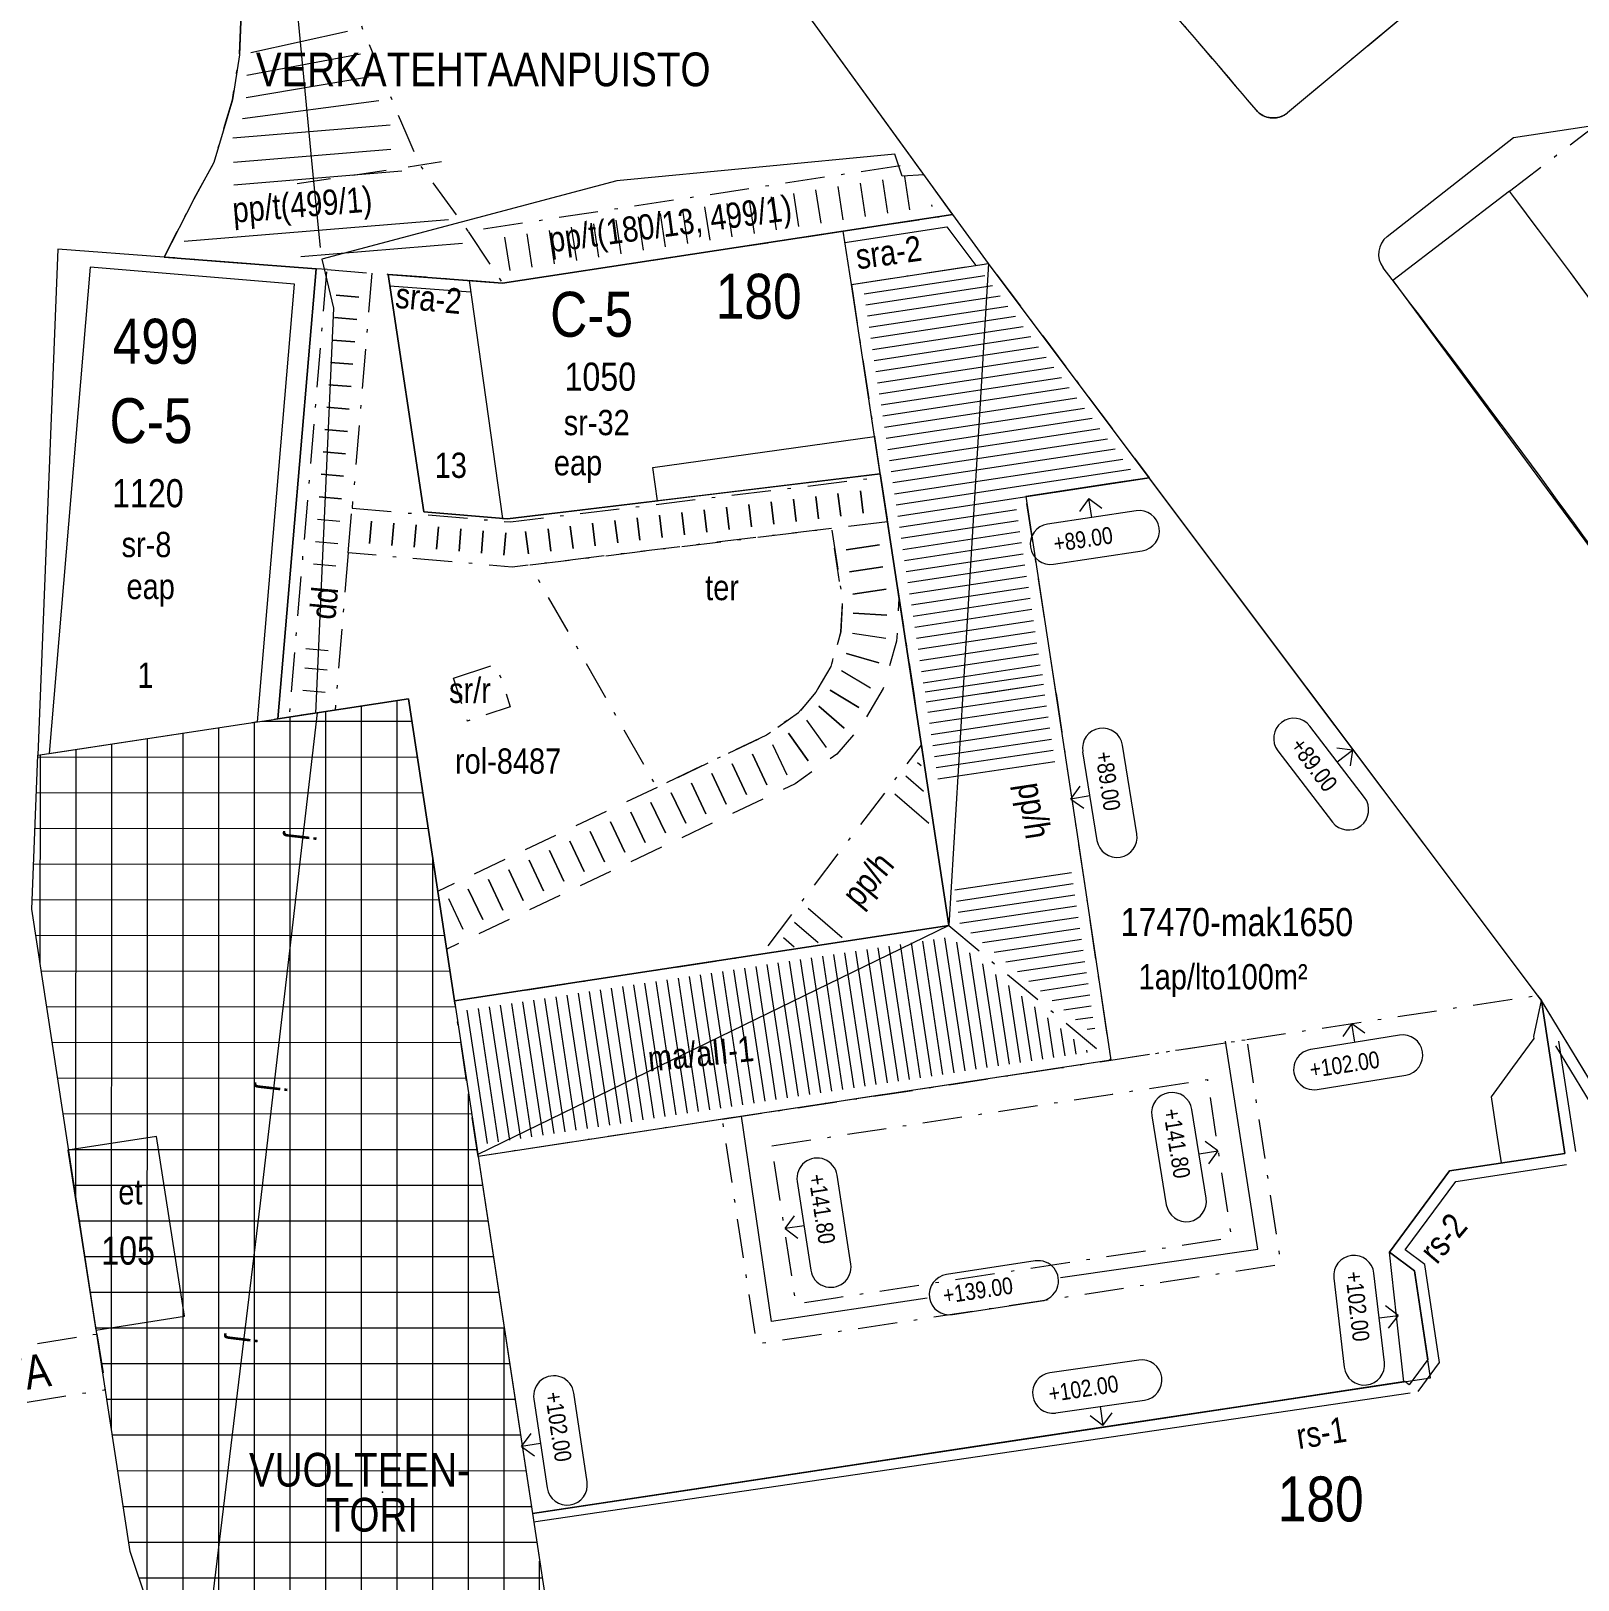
# Model space of a CAD drawing. Header units: metres. Extents: x 24485995 to 24488038, y 6819999 to 6822001.
# Drawn here: x 24487478.8 to 24487616.5, y 6820779.3 to 6820917.1 of the extents above; entities that cross this region are included whole.
import ezdxf

# ---------------------------------------------------------------- set-up
doc = ezdxf.new("R2010")
doc.units = ezdxf.units.M
for name, pattern in [('Aukot_rajalla', [0]), ('k10040', [10.3, 3.5, -1.5, 0.3, -1.5, 3.5]), ('k10050', [8, 3, -2, 3]), ('K10271', [0]), ('k10400', [0]), ('k10630.1', [0]), ('k10vi1', [0]), ('Osoitus_AK', [0])]:
    doc.linetypes.add(name, pattern=pattern)
for name, color, linetype, lineweight in [('AK_AsemakaavaTeksti_Kadun_puistonnimi', 7, 'Continuous', 0), ('AK_AsemakaavaTeksti_Korttelinumero', 7, 'Continuous', 0), ('AK_JohdoillevarattuTeksti', 7, 'Continuous', 0), ('AK_JohdoillevarattuViiva', 7, 'Continuous', 0), ('AK_Kaavamerkinta_Kayttotarkoitusalue', 7, 'Continuous', 0), ('AK_Katualue_Tori', 7, 'Continuous', 0), ('AK_KayttotarkoitusSymboliViiva_Virkistysalueen_kuvio_murtoviiva', 7, 'Continuous', 0), ('AK_KayttotarkoitusViiva', 7, 'Continuous', 0), ('AK_LiikennointiTeksti_Autopaikkamerkinta', 7, 'Continuous', 0), ('AK_LiikennointiTeksti_Autopaikkamerkinta_m2', 7, 'Continuous', 0), ('AK_LiikennointiViiva_Ajoneuvoliittymakielto', 7, 'Continuous', 0), ('AK_LiikennointiViiva_Polkuviivoitus', 7, 'Continuous', 0), ('AK_MuuAsemakaavaTeksti_Alueenosan_kayttotarkoitus', 7, 'Continuous', 0), ('AK_MuuAsemakaavaTeksti_Erityismaarays', 7, 'Continuous', 0), ('AK_MuuAsemakaavaViiva_alueenosan_raja', 7, 'Continuous', 0), ('AK_MuuAsemakaavaViiva_Erityismaaraysviiva', 7, 'Continuous', 0), ('AK_MuuAsemakaavaViiva_Merkinnan_Kohdistusnuoli', 7, 'Continuous', 0), ('AK_MuuAsemakaavaViiva_Ohj_alueenosan_raja', 7, 'Continuous', 0), ('AK_Poistettava_merkintä', 7, 'Continuous', 0), ('AK_RakennusalaTeksti_Rakennusoikeus', 7, 'Continuous', 0), ('AK_RakennusalaViiva_Maanalaisen_tilan_viiva', 7, 'Continuous', 0), ('AK_RakennusalaViiva_Rakennusalan_raja__I_', 7, 'Continuous', 0), ('AK_RakentaminenTeksti_Korkeusmerkinta', 7, 'Continuous', 0), ('AK_RakentaminenTeksti_Korkeusmerkinta_ja_soikio', 7, 'Continuous', 0), ('AK_RakentaminenTeksti_Korkeusmerkinta_ja_soikio_ja_nuoli', 7, 'Continuous', 0), ('AK_RakentaminenTeksti_Rakentamismaarays', 7, 'Continuous', 0), ('AK_RakentaminenViiva_dB_yms_aaltoviiva', 7, 'Continuous', 0), ('AK_Tontti_Sitova', 7, 'Continuous', 0), ('AK_Tonttinumero', 7, 'Continuous', 0), ('AK_YmparistoTeksti_Aita_puurivimerkinta', 7, 'Continuous', 0), ('AK_YmparistoViiva_Aita', 7, 'Continuous', 0)]:
    doc.layers.add(name, color=color, linetype=linetype, lineweight=lineweight)
doc.styles.add('ArialNarrow', font='ARIALN.TTF')

# ---------------------------------------------------------------- blocks, each defined once
blk = doc.blocks.new('AKP43')
at = {"layer": 'AK_RakentaminenTeksti_Korkeusmerkinta_ja_soikio', "color": 7, "linetype": 'Continuous', "lineweight": 13}
for p, q in [((4, 1.8), (-4, 1.8)), ((-4, -1.8), (4, -1.8))]:
    blk.add_line(p, q, dxfattribs=at)
for centre, start, end in [((-4, 0), 90, 270), ((4, 0), 270, 90)]:
    blk.add_arc(centre, 1.8, start, end, dxfattribs=at)

msp = doc.modelspace()

# ---------------------------------------------------------------- hatches: boundary and pattern name
at = {"layer": 'AK_Katualue_Tori', "linetype": 'Continuous', "lineweight": 0}
h = msp.add_hatch(dxfattribs=at)
h.set_pattern_fill('NET', style=0)
h.paths.add_polyline_path([(24487479.38, 6820852.65), (24487512.38, 6820857.66), (24487516.46, 6820830.8), (24487523.4, 6820785.18), (24487535.41, 6820706.14), (24487539.17, 6820681.36), (24487518.08, 6820720.33), (24487512.72, 6820730.22), (24487492.17, 6820768.2), (24487487.61, 6820781.81), (24487478.83, 6820838.97)], flags=0)

# ---------------------------------------------------------------- linework, layer by layer
at = {"layer": 'AK_AsemakaavaTeksti_Kadun_puistonnimi', "linetype": 'Continuous', "lineweight": 5}
msp.add_point((24487510.07, 6820787.08), dxfattribs=at)
at = {"layer": 'AK_JohdoillevarattuViiva', "linetype": 'Continuous', "lineweight": 5, "flags": 128}
for points in [[(24487504.55, 6820897.82), (24487503.94, 6820903.7), (24487501.23, 6820931.98)], [(24487558.25, 6820904.31), (24487556.31, 6820904.19), (24487555.67, 6820906.15), (24487530.91, 6820903.76), (24487504.66, 6820896.78), (24487505.7, 6820892.44), (24487504.09, 6820856.37)], [(24487504.23, 6820856.43), (24487499.17, 6820812.79), (24487493.94, 6820769.68)]]:
    msp.add_lwpolyline(points, dxfattribs=at)
at = {"layer": 'AK_KayttotarkoitusSymboliViiva_Virkistysalueen_kuvio_murtoviiva', "linetype": 'k10vi1', "lineweight": 9, "flags": 128}
msp.add_lwpolyline([(24487460.46, 6820995.2), (24487433.23, 6820991.18), (24487433.61, 6820989.73), (24487434.13, 6820988.1), (24487435.67, 6820985.95), (24487438.48, 6820984.24), (24487441.57, 6820983.65), (24487453.79, 6820985.11), (24487455.53, 6820983.78), (24487457.28, 6820982.45), (24487458.78, 6820981.18), (24487460.29, 6820979.91), (24487462.44, 6820978.23), (24487464.59, 6820976.55), (24487466.58, 6820974.89), (24487468.58, 6820973.24), (24487470.48, 6820971.48), (24487472.38, 6820969.72), (24487474.32, 6820967.78), (24487476.26, 6820965.84), (24487477.55, 6820964.42), (24487478.84, 6820963), (24487480.71, 6820960.85), (24487482.57, 6820958.69), (24487484.24, 6820956.52), (24487485.91, 6820954.36), (24487488.13, 6820950.92), (24487489.07, 6820949.18), (24487490.01, 6820947.44), (24487490.77, 6820945.79), (24487491.52, 6820944.14), (24487492.26, 6820942.13), (24487493.01, 6820940.11), (24487494.03, 6820936.98), (24487495.09, 6820933.73), (24487495.55, 6820931.08), (24487495.64, 6820930.58), (24487496.38, 6820926.98), (24487497.17, 6820921.5), (24487497.45, 6820917.93), (24487497.32, 6820914.96), (24487496.7, 6820910.96), (24487495.04, 6820905.39), (24487493.26, 6820902.12), (24487490.63, 6820896.97), (24487496.36, 6820896.53), (24487504.14, 6820895.93), (24487500.75, 6820855.9), (24487512.38, 6820857.66), (24487516.46, 6820830.8), (24487560.46, 6820837.49), (24487554.35, 6820877.69), (24487537.77, 6820875.69), (24487521.19, 6820873.68), (24487513.75, 6820874.32), (24487510.56, 6820895.44), (24487510.56, 6820895.44), (24487520.73, 6820894.67), (24487551.07, 6820899.28), (24487560.83, 6820900.76), (24487554.46, 6820909.53), (24487548.1, 6820918.3), (24487516.87, 6820952.97), (24487487.65, 6820985.41)], dxfattribs=at)
at = {"layer": 'AK_KayttotarkoitusViiva', "linetype": 'Continuous', "lineweight": 20, "flags": 128}
for points in [[(24487597.65, 6820946.79), (24487601.78, 6820919.1), (24487590.62, 6820909.82)], [(24487495.55, 6820931.08), (24487495.64, 6820930.58), (24487496.38, 6820926.98), (24487497.17, 6820921.5), (24487497.45, 6820917.93), (24487497.32, 6820914.96), (24487496.7, 6820910.96), (24487495.04, 6820905.39), (24487493.26, 6820902.12), (24487490.63, 6820896.97)], [(24487560.83, 6820900.76), (24487548.1, 6820918.3)], [(24487599.49, 6820898.82), (24487610.72, 6820907.61), (24487651.16, 6820913.72)], [(24487560.83, 6820900.76), (24487551.07, 6820899.28)], [(24487563.99, 6820896.41), (24487560.83, 6820900.76)], [(24487551.07, 6820899.28), (24487520.73, 6820894.67), (24487510.56, 6820895.44)], [(24487490.63, 6820896.97), (24487481.16, 6820897.69), (24487479.38, 6820852.65)], [(24487504.14, 6820895.93), (24487496.36, 6820896.53), (24487490.63, 6820896.97)], [(24487500.75, 6820855.9), (24487504.14, 6820895.93)], [(24487554.35, 6820877.69), (24487551.79, 6820894.55), (24487563.99, 6820896.41)], [(24487613.22, 6820830.83), (24487603.33, 6820844), (24487592.7, 6820858.16), (24487563.99, 6820896.41), (24487563.99, 6820896.41)], [(24487510.56, 6820895.44), (24487513.75, 6820874.32)], [(24487513.75, 6820874.32), (24487521.19, 6820873.68), (24487554.35, 6820877.69)], [(24487554.35, 6820877.69), (24487560.46, 6820837.49), (24487516.46, 6820830.8)], [(24487516.46, 6820830.8), (24487512.38, 6820857.66), (24487500.75, 6820855.9)], [(24487479.38, 6820852.65), (24487497.55, 6820855.41), (24487500.75, 6820855.9)], [(24487539.17, 6820681.36), (24487518.08, 6820720.33), (24487512.72, 6820730.22), (24487492.17, 6820768.2), (24487487.61, 6820781.81), (24487478.83, 6820838.97), (24487479.38, 6820852.65)], [(24487516.46, 6820830.8), (24487523.4, 6820785.18)], [(24487523.4, 6820785.18), (24487603.33, 6820797.27), (24487601.91, 6820806.79), (24487599.68, 6820808.44), (24487605.03, 6820815.67), (24487615.29, 6820817.23), (24487613.22, 6820830.83)], [(24487685.36, 6820712.02), (24487622.02, 6820816.35), (24487621.77, 6820816.76), (24487613.22, 6820830.83)], [(24487523.4, 6820785.18), (24487535.41, 6820706.14)]]:
    msp.add_lwpolyline(points, dxfattribs=at)
at = {"layer": 'AK_KayttotarkoitusViiva', "linetype": 'Continuous', "lineweight": 20}
for centre, radius, start, end in [((24486824.03, 6820266.36), 998.86, 40.12375, 41.85084), ((24487600.72, 6820897.24), 2, 128.0709, 217.4772), ((24486645.46, 6820164.85), 1201.71, 35.50688, 37.47697)]:
    msp.add_arc(centre, radius, start, end, dxfattribs=at)
msp.add_ellipse((24487589.34, 6820911.36), major_axis=(-1.53, -1.29), ratio=1, start_param=0, end_param=1.562846, dxfattribs=at)
at = {"layer": 'AK_LiikennointiViiva_Ajoneuvoliittymakielto', "linetype": 'k10630.1', "lineweight": 5, "flags": 128}
msp.add_lwpolyline([(24487601.78, 6820919.1), (24487590.62, 6820909.82)], dxfattribs=at)
at = {"layer": 'AK_LiikennointiViiva_Ajoneuvoliittymakielto', "linetype": 'k10630.1', "lineweight": 5}
msp.add_arc((24487589.34, 6820911.36), 2, 220.1621, 309.7066, dxfattribs=at)
msp.add_ellipse((24486824.02, 6820266.37), major_axis=(763.79, 643.7), ratio=1, start_param=0, end_param=0.030143, dxfattribs=at)
at = {"layer": 'AK_LiikennointiViiva_Polkuviivoitus', "linetype": 'Continuous', "lineweight": 0, "flags": 128}
for points in [[(24487506.93, 6820917.04), (24487498.34, 6820915.16)], [(24487508.11, 6820915.02), (24487497.99, 6820913.12)], [(24487508.8, 6820912.99), (24487497.91, 6820911.15)], [(24487509.73, 6820910.87), (24487497.58, 6820909.29)], [(24487510.75, 6820908.71), (24487496.73, 6820907.57)], [(24487557, 6820901.19), (24487556.55, 6820904.16)], [(24487549.09, 6820899.99), (24487548.64, 6820902.95)], [(24487551.07, 6820900.29), (24487550.62, 6820903.25)], [(24487553.05, 6820900.59), (24487552.6, 6820903.55)], [(24487555.03, 6820900.89), (24487554.58, 6820903.86)], [(24487539.21, 6820898.49), (24487538.76, 6820901.45)], [(24487541.19, 6820898.79), (24487540.73, 6820901.75)], [(24487543.16, 6820899.09), (24487542.71, 6820902.05)], [(24487545.14, 6820899.39), (24487544.69, 6820902.35)], [(24487547.12, 6820899.69), (24487546.67, 6820902.65)], [(24487558.98, 6820901.49), (24487558.96, 6820901.63)], [(24487529.32, 6820896.98), (24487528.87, 6820899.95)], [(24487531.3, 6820897.28), (24487530.85, 6820900.25)], [(24487533.28, 6820897.58), (24487532.83, 6820900.55)], [(24487535.25, 6820897.88), (24487534.8, 6820900.85)], [(24487537.23, 6820898.19), (24487536.78, 6820901.15)], [(24487521.41, 6820895.78), (24487520.96, 6820898.75)], [(24487523.39, 6820896.08), (24487522.94, 6820899.05)], [(24487525.37, 6820896.38), (24487524.92, 6820899.35)], [(24487527.34, 6820896.68), (24487526.89, 6820899.65)], [(24487502.78, 6820897.04), (24487517.18, 6820898.21)], [(24487552.93, 6820893.71), (24487563.68, 6820895.35)], [(24487553.08, 6820892.72), (24487564.36, 6820894.44)], [(24487505.94, 6820893.59), (24487507.94, 6820893.42)], [(24487507.94, 6820893.42), (24487505.94, 6820893.59)], [(24487553.23, 6820891.74), (24487565.04, 6820893.53)], [(24487553.38, 6820890.75), (24487565.73, 6820892.62)], [(24487553.53, 6820889.76), (24487566.41, 6820891.72)], [(24487505.78, 6820891.6), (24487507.77, 6820891.43)], [(24487507.77, 6820891.43), (24487505.78, 6820891.6)], [(24487553.68, 6820888.77), (24487567.09, 6820890.81)], [(24487507.6, 6820889.43), (24487505.61, 6820889.6)], [(24487505.61, 6820889.6), (24487507.6, 6820889.43)], [(24487553.83, 6820887.78), (24487567.77, 6820889.9)], [(24487553.98, 6820886.79), (24487568.45, 6820888.99)], [(24487507.43, 6820887.44), (24487505.44, 6820887.61)], [(24487505.44, 6820887.61), (24487507.43, 6820887.44)], [(24487554.13, 6820885.8), (24487569.13, 6820888.08)], [(24487554.28, 6820884.82), (24487569.82, 6820887.18)], [(24487554.43, 6820883.83), (24487570.5, 6820886.27)], [(24487505.27, 6820885.62), (24487507.26, 6820885.45)], [(24487507.26, 6820885.45), (24487505.27, 6820885.62)], [(24487554.58, 6820882.84), (24487571.18, 6820885.36)], [(24487507.09, 6820883.46), (24487505.1, 6820883.62)], [(24487505.1, 6820883.62), (24487507.09, 6820883.46)], [(24487554.73, 6820881.85), (24487571.86, 6820884.45)], [(24487554.88, 6820880.86), (24487572.54, 6820883.54)], [(24487555.03, 6820879.87), (24487573.22, 6820882.64)], [(24487504.93, 6820881.63), (24487506.93, 6820881.46)], [(24487506.93, 6820881.46), (24487504.93, 6820881.63)], [(24487555.18, 6820878.88), (24487573.91, 6820881.73)], [(24487555.33, 6820877.89), (24487574.59, 6820880.82)], [(24487504.77, 6820879.64), (24487506.76, 6820879.47)], [(24487506.76, 6820879.47), (24487504.77, 6820879.64)], [(24487555.48, 6820876.91), (24487575.27, 6820879.91)], [(24487555.63, 6820875.92), (24487575.95, 6820879)], [(24487555.78, 6820874.93), (24487576.63, 6820878.1)], [(24487506.59, 6820877.48), (24487504.6, 6820877.65)], [(24487504.6, 6820877.65), (24487506.59, 6820877.48)], [(24487555.93, 6820873.94), (24487577.31, 6820877.19)], [(24487506.42, 6820875.48), (24487504.43, 6820875.65)], [(24487504.43, 6820875.65), (24487506.42, 6820875.48)], [(24487544.89, 6820873.22), (24487544.64, 6820875.21)], [(24487544.64, 6820875.21), (24487544.89, 6820873.22)], [(24487546.87, 6820873.46), (24487546.63, 6820875.45)], [(24487546.63, 6820875.45), (24487546.87, 6820873.46)], [(24487548.86, 6820873.7), (24487548.62, 6820875.69)], [(24487548.62, 6820875.69), (24487548.86, 6820873.7)], [(24487550.6, 6820875.93), (24487550.84, 6820873.94)], [(24487550.84, 6820873.94), (24487550.6, 6820875.93)], [(24487552.83, 6820874.18), (24487552.59, 6820876.17)], [(24487552.59, 6820876.17), (24487552.83, 6820874.18)], [(24487532.73, 6820873.77), (24487532.97, 6820871.78)], [(24487532.97, 6820871.78), (24487532.73, 6820873.77)], [(24487534.72, 6820874.01), (24487534.96, 6820872.02)], [(24487534.96, 6820872.02), (24487534.72, 6820874.01)], [(24487536.7, 6820874.25), (24487536.94, 6820872.26)], [(24487536.94, 6820872.26), (24487536.7, 6820874.25)], [(24487538.93, 6820872.5), (24487538.69, 6820874.49)], [(24487538.69, 6820874.49), (24487538.93, 6820872.5)], [(24487540.92, 6820872.74), (24487540.67, 6820874.73)], [(24487540.67, 6820874.73), (24487540.92, 6820872.74)], [(24487542.66, 6820874.97), (24487542.9, 6820872.98)], [(24487542.9, 6820872.98), (24487542.66, 6820874.97)], [(24487556.08, 6820872.95), (24487566.48, 6820874.53)], [(24487504.26, 6820873.66), (24487506.25, 6820873.49)], [(24487504.26, 6820873.66), (24487506.25, 6820873.49)], [(24487509.07, 6820873.49), (24487508.89, 6820871.5)], [(24487508.89, 6820871.5), (24487509.07, 6820873.49)], [(24487510.89, 6820871.33), (24487511.06, 6820873.31)], [(24487511.06, 6820873.31), (24487510.89, 6820871.33)], [(24487513.05, 6820873.14), (24487512.88, 6820871.16)], [(24487512.88, 6820871.16), (24487513.05, 6820873.14)], [(24487514.87, 6820870.99), (24487515.04, 6820872.97)], [(24487515.04, 6820872.97), (24487514.87, 6820870.99)], [(24487517.04, 6820872.79), (24487516.87, 6820870.81)], [(24487516.87, 6820870.81), (24487517.04, 6820872.79)], [(24487518.86, 6820870.64), (24487519.03, 6820872.62)], [(24487519.03, 6820872.62), (24487518.86, 6820870.64)], [(24487521.02, 6820872.45), (24487520.85, 6820870.47)], [(24487520.85, 6820870.47), (24487521.02, 6820872.45)], [(24487523.05, 6820870.58), (24487522.8, 6820872.57)], [(24487522.8, 6820872.57), (24487523.05, 6820870.58)], [(24487524.79, 6820872.81), (24487525.03, 6820870.82)], [(24487525.03, 6820870.82), (24487524.79, 6820872.81)], [(24487526.77, 6820873.05), (24487527.02, 6820871.06)], [(24487527.02, 6820871.06), (24487526.77, 6820873.05)], [(24487528.76, 6820873.29), (24487529, 6820871.3)], [(24487529, 6820871.3), (24487528.76, 6820873.29)], [(24487530.99, 6820871.54), (24487530.75, 6820873.53)], [(24487530.75, 6820873.53), (24487530.99, 6820871.54)], [(24487556.23, 6820871.96), (24487566.63, 6820873.54)], [(24487556.38, 6820870.97), (24487566.79, 6820872.56)], [(24487504.09, 6820871.67), (24487506.08, 6820871.5)], [(24487504.09, 6820871.67), (24487506.08, 6820871.5)], [(24487554.3, 6820871.38), (24487551.33, 6820870.93)], [(24487551.33, 6820870.93), (24487554.3, 6820871.38)], [(24487556.53, 6820869.99), (24487566.94, 6820871.57)], [(24487503.92, 6820869.67), (24487505.91, 6820869.51)], [(24487556.68, 6820869), (24487567.09, 6820870.58)], [(24487551.63, 6820868.96), (24487554.6, 6820869.41)], [(24487554.6, 6820869.41), (24487551.63, 6820868.96)], [(24487556.83, 6820868.01), (24487567.24, 6820869.59)], [(24487556.98, 6820867.02), (24487567.39, 6820868.6)], [(24487554.9, 6820867.43), (24487551.93, 6820866.98)], [(24487551.93, 6820866.98), (24487554.9, 6820867.43)], [(24487557.13, 6820866.03), (24487567.55, 6820867.61)], [(24487557.28, 6820865.04), (24487567.7, 6820866.63)], [(24487557.43, 6820864.05), (24487567.85, 6820865.64)], [(24487551.95, 6820865.3), (24487554.95, 6820865.13)], [(24487554.95, 6820865.13), (24487551.95, 6820865.3)], [(24487557.58, 6820863.07), (24487568, 6820864.65)], [(24487554.86, 6820863.03), (24487551.9, 6820863.48)], [(24487557.73, 6820862.08), (24487568.16, 6820863.66)], [(24487503.24, 6820862.14), (24487505.23, 6820861.98)], [(24487551.35, 6820861.71), (24487554.23, 6820860.88)], [(24487554.23, 6820860.88), (24487551.35, 6820861.71)], [(24487557.88, 6820861.09), (24487568.31, 6820862.67)], [(24487558.03, 6820860.1), (24487568.46, 6820861.68)], [(24487503.14, 6820860.43), (24487505.13, 6820860.26)], [(24487553.49, 6820858.63), (24487550.9, 6820860.15)], [(24487558.18, 6820859.11), (24487568.61, 6820860.7)], [(24487568.81, 6820859.82), (24487558.36, 6820858.27)], [(24487568.81, 6820859.82), (24487558.36, 6820858.27)], [(24487568.89, 6820858.94), (24487558.44, 6820857.38)], [(24487568.89, 6820858.94), (24487563.67, 6820858.16)], [(24487502.97, 6820858.44), (24487504.96, 6820858.27)], [(24487552.47, 6820856.91), (24487549.89, 6820858.43)], [(24487549.89, 6820858.43), (24487552.47, 6820856.91)], [(24487569.01, 6820858), (24487558.59, 6820856.45)], [(24487548.89, 6820857.02), (24487551.16, 6820855.07)], [(24487551.16, 6820855.07), (24487548.89, 6820857.02)], [(24487569.17, 6820857.03), (24487558.74, 6820855.47)], [(24487569.32, 6820856.04), (24487558.89, 6820854.48)], [(24487546.2, 6820854.61), (24487547.95, 6820852.16)], [(24487547.95, 6820852.16), (24487546.2, 6820854.61)], [(24487549.57, 6820853.33), (24487547.83, 6820855.77)], [(24487569.47, 6820855.05), (24487559.04, 6820853.49)], [(24487546.08, 6820850.88), (24487544.8, 6820853.59)], [(24487569.61, 6820854.06), (24487559.19, 6820852.51)], [(24487542.47, 6820849.17), (24487541.18, 6820851.88)], [(24487541.18, 6820851.88), (24487542.47, 6820849.17)], [(24487542.99, 6820852.74), (24487544.28, 6820850.03)], [(24487544.28, 6820850.03), (24487542.99, 6820852.74)], [(24487557.69, 6820852.02), (24487558.01, 6820851.74)], [(24487569.76, 6820853.07), (24487559.34, 6820851.52)], [(24487569.91, 6820852.08), (24487559.49, 6820850.53)], [(24487540.66, 6820848.31), (24487539.38, 6820851.02)], [(24487539.38, 6820851.02), (24487540.66, 6820848.31)], [(24487556.65, 6820850.81), (24487558.21, 6820849.47)], [(24487537.05, 6820846.6), (24487535.76, 6820849.31)], [(24487535.76, 6820849.31), (24487537.05, 6820846.6)], [(24487537.57, 6820850.16), (24487538.85, 6820847.45)], [(24487538.85, 6820847.45), (24487537.57, 6820850.16)], [(24487555.66, 6820849.23), (24487558.7, 6820846.62)], [(24487533.43, 6820844.88), (24487532.15, 6820847.59)], [(24487532.15, 6820847.59), (24487533.43, 6820844.88)], [(24487533.95, 6820848.45), (24487535.24, 6820845.74)], [(24487535.24, 6820845.74), (24487533.95, 6820848.45)], [(24487530.34, 6820846.74), (24487531.63, 6820844.03)], [(24487531.63, 6820844.03), (24487530.34, 6820846.74)], [(24487526.73, 6820845.02), (24487528.01, 6820842.31)], [(24487528.01, 6820842.31), (24487526.73, 6820845.02)], [(24487528.53, 6820845.88), (24487529.82, 6820843.17)], [(24487529.82, 6820843.17), (24487528.53, 6820845.88)], [(24487526.2, 6820841.46), (24487524.92, 6820844.17)], [(24487524.92, 6820844.17), (24487526.2, 6820841.46)], [(24487522.59, 6820839.74), (24487521.3, 6820842.45)], [(24487521.3, 6820842.45), (24487522.59, 6820839.74)], [(24487524.4, 6820840.6), (24487523.11, 6820843.31)], [(24487523.11, 6820843.31), (24487524.4, 6820840.6)], [(24487571.38, 6820842.19), (24487560.99, 6820840.64)], [(24487517.69, 6820840.74), (24487518.98, 6820838.03)], [(24487518.98, 6820838.03), (24487517.69, 6820840.74)], [(24487519.5, 6820841.6), (24487520.78, 6820838.88)], [(24487520.78, 6820838.88), (24487519.5, 6820841.6)], [(24487571.53, 6820841.2), (24487561.14, 6820839.65)], [(24487515.93, 6820839.9), (24487517.22, 6820837.19)], [(24487571.68, 6820840.21), (24487561.29, 6820838.66)], [(24487547.95, 6820839.05), (24487550.98, 6820836.45)], [(24487571.83, 6820839.22), (24487561.44, 6820837.68)], [(24487571.97, 6820838.23), (24487562.44, 6820836.81)], [(24487546.74, 6820837.8), (24487548.85, 6820835.99)], [(24487572.12, 6820837.25), (24487563.47, 6820835.95)], [(24487545.76, 6820836.43), (24487546.71, 6820835.62)], [(24487554.01, 6820823.36), (24487552.2, 6820835.22)], [(24487555, 6820823.51), (24487553.19, 6820835.37)], [(24487555.98, 6820823.66), (24487554.18, 6820835.52)], [(24487556.97, 6820823.81), (24487555.17, 6820835.67)], [(24487557.96, 6820823.96), (24487556.16, 6820835.82)], [(24487558.95, 6820824.11), (24487557.15, 6820835.97)], [(24487559.94, 6820824.26), (24487558.14, 6820836.12)], [(24487560.93, 6820824.41), (24487559.12, 6820836.27)], [(24487561.92, 6820824.56), (24487560.11, 6820836.42)], [(24487562.9, 6820824.71), (24487561.19, 6820836.02)], [(24487572.27, 6820836.26), (24487564.5, 6820835.1)], [(24487572.42, 6820835.27), (24487565.54, 6820834.24)], [(24487545.11, 6820822.01), (24487543.31, 6820833.87)], [(24487546.1, 6820822.16), (24487544.3, 6820834.02)], [(24487547.09, 6820822.31), (24487545.28, 6820834.17)], [(24487548.08, 6820822.46), (24487546.27, 6820834.32)], [(24487549.06, 6820822.61), (24487547.26, 6820834.47)], [(24487550.05, 6820822.76), (24487548.25, 6820834.62)], [(24487551.04, 6820822.91), (24487549.24, 6820834.77)], [(24487552.03, 6820823.06), (24487550.23, 6820834.92)], [(24487553.02, 6820823.21), (24487551.22, 6820835.07)], [(24487563.89, 6820824.86), (24487562.34, 6820835.06)], [(24487564.88, 6820825.01), (24487563.5, 6820834.1)], [(24487572.56, 6820834.28), (24487566.57, 6820833.38)], [(24487536.21, 6820820.66), (24487534.41, 6820832.52)], [(24487537.2, 6820820.81), (24487535.4, 6820832.67)], [(24487538.19, 6820820.96), (24487536.39, 6820832.82)], [(24487539.18, 6820821.11), (24487537.37, 6820832.97)], [(24487540.17, 6820821.26), (24487538.36, 6820833.12)], [(24487541.15, 6820821.41), (24487539.35, 6820833.27)], [(24487542.14, 6820821.56), (24487540.34, 6820833.42)], [(24487543.13, 6820821.71), (24487541.33, 6820833.57)], [(24487544.12, 6820821.86), (24487542.32, 6820833.72)], [(24487565.87, 6820825.16), (24487564.66, 6820833.14)], [(24487572.71, 6820833.29), (24487567.6, 6820832.53)], [(24487527.31, 6820819.3), (24487525.51, 6820831.17)], [(24487528.3, 6820819.45), (24487526.5, 6820831.32)], [(24487529.29, 6820819.6), (24487527.49, 6820831.47)], [(24487530.28, 6820819.75), (24487528.48, 6820831.62)], [(24487531.27, 6820819.9), (24487529.47, 6820831.77)], [(24487532.26, 6820820.05), (24487530.45, 6820831.92)], [(24487533.25, 6820820.2), (24487531.44, 6820832.07)], [(24487534.23, 6820820.35), (24487532.43, 6820832.22)], [(24487535.22, 6820820.5), (24487533.42, 6820832.37)], [(24487566.86, 6820825.31), (24487565.82, 6820832.18)], [(24487567.85, 6820825.46), (24487566.97, 6820831.22)], [(24487572.86, 6820832.3), (24487568.64, 6820831.67)], [(24487573.01, 6820831.31), (24487569.67, 6820830.81)], [(24487519.4, 6820818.1), (24487517.6, 6820829.96)], [(24487520.39, 6820818.25), (24487518.59, 6820830.11)], [(24487521.38, 6820818.4), (24487519.58, 6820830.27)], [(24487522.37, 6820818.55), (24487520.57, 6820830.42)], [(24487523.36, 6820818.7), (24487521.56, 6820830.57)], [(24487524.35, 6820818.85), (24487522.55, 6820830.72)], [(24487525.34, 6820819), (24487523.53, 6820830.87)], [(24487526.33, 6820819.15), (24487524.52, 6820831.02)], [(24487568.84, 6820825.61), (24487568.13, 6820830.26)], [(24487573.15, 6820830.32), (24487570.7, 6820829.96)], [(24487569.82, 6820825.76), (24487569.29, 6820829.3)], [(24487570.81, 6820825.91), (24487570.45, 6820828.34)], [(24487573.3, 6820829.33), (24487571.73, 6820829.1)], [(24487573.45, 6820828.34), (24487572.77, 6820828.24)], [(24487571.8, 6820826.06), (24487571.6, 6820827.38)], [(24487572.79, 6820826.21), (24487572.76, 6820826.42)]]:
    msp.add_lwpolyline(points, dxfattribs=at)
at = {"layer": 'AK_LiikennointiViiva_Polkuviivoitus', "linetype": 'Continuous', "lineweight": 0, "elevation": 0, "flags": 128}
for points in [[(24487510.8, 6820906.54), (24487496.78, 6820905.4)], [(24487511.79, 6820904.61), (24487496.81, 6820903.39)], [(24487492.39, 6820898.39), (24487515.93, 6820900.31)]]:
    msp.add_lwpolyline(points, dxfattribs=at)
at = {"layer": 'AK_MuuAsemakaavaViiva_alueenosan_raja', "linetype": 'k10040', "lineweight": 5, "flags": 128}
msp.add_lwpolyline([(24487575.36, 6820924.56), (24487587.45, 6820935.16), (24487599.12, 6820936.9), (24487601.78, 6820919.1), (24487590.62, 6820909.82, -0.412362), (24487587.81, 6820910.07, 0.004777), (24487575.36, 6820924.56), (24487575.36, 6820924.56)], format="xyb", dxfattribs=at)
for points in [[(24487505.13, 6820895.86), (24487504.14, 6820895.93), (24487490.63, 6820896.97), (24487493.26, 6820902.12), (24487495.04, 6820905.39), (24487496.7, 6820910.96), (24487497.32, 6820914.96), (24487497.45, 6820917.93), (24487497.17, 6820921.5), (24487496.38, 6820926.98), (24487495.64, 6820930.58), (24487495.55, 6820931.08), (24487502.63, 6820932.18), (24487506.25, 6820922.19), (24487512.12, 6820908.02), (24487513.35, 6820905.21), (24487517.69, 6820899.26)], [(24487587.81, 6820910.07), (24487587.86, 6820910.02)], [(24487587.86, 6820910.02), (24487587.9, 6820909.97)], [(24487587.9, 6820909.97), (24487587.95, 6820909.92)], [(24487587.95, 6820909.92), (24487588.01, 6820909.87)], [(24487588.01, 6820909.87), (24487588.06, 6820909.82)], [(24487588.06, 6820909.82), (24487588.11, 6820909.78)], [(24487588.11, 6820909.78), (24487588.17, 6820909.74)], [(24487588.17, 6820909.74), (24487588.22, 6820909.7)], [(24487588.22, 6820909.7), (24487588.28, 6820909.66)], [(24487588.28, 6820909.66), (24487588.34, 6820909.63)], [(24487588.34, 6820909.63), (24487588.4, 6820909.59)], [(24487588.4, 6820909.59), (24487588.47, 6820909.56)], [(24487590.21, 6820909.56), (24487590.27, 6820909.59)], [(24487590.27, 6820909.59), (24487590.34, 6820909.62)], [(24487590.34, 6820909.62), (24487590.39, 6820909.66)], [(24487590.39, 6820909.66), (24487590.45, 6820909.7)], [(24487590.45, 6820909.7), (24487590.51, 6820909.73)], [(24487590.51, 6820909.73), (24487590.57, 6820909.78)], [(24487590.57, 6820909.78), (24487590.62, 6820909.82)], [(24487610.38, 6820902.84), (24487614.22, 6820905.78), (24487618.06, 6820908.72), (24487625.7, 6820909.88), (24487628.09, 6820894.06), (24487636.74, 6820895.36), (24487653.55, 6820897.9), (24487654.29, 6820893.01), (24487657.42, 6820872.3), (24487645.26, 6820870.78), (24487640.54, 6820870.19), (24487639.05, 6820880.08), (24487633.1, 6820879.33), (24487632.38, 6820878.15), (24487635.9, 6820873.26), (24487633.52, 6820871.44), (24487624.65, 6820883.53), (24487615.79, 6820895.62), (24487610.38, 6820902.84)], [(24487588.47, 6820909.56), (24487588.53, 6820909.53)], [(24487588.53, 6820909.53), (24487588.59, 6820909.5)], [(24487588.59, 6820909.5), (24487588.66, 6820909.48)], [(24487588.66, 6820909.48), (24487588.72, 6820909.46)], [(24487588.72, 6820909.46), (24487588.79, 6820909.44)], [(24487588.79, 6820909.44), (24487588.86, 6820909.42)], [(24487588.86, 6820909.42), (24487588.92, 6820909.4)], [(24487588.92, 6820909.4), (24487588.99, 6820909.39)], [(24487588.99, 6820909.39), (24487589.06, 6820909.38)], [(24487589.06, 6820909.38), (24487589.13, 6820909.37)], [(24487589.13, 6820909.37), (24487589.2, 6820909.36)], [(24487589.2, 6820909.36), (24487589.27, 6820909.36)], [(24487589.27, 6820909.36), (24487589.34, 6820909.36)], [(24487589.34, 6820909.36), (24487589.41, 6820909.36)], [(24487589.41, 6820909.36), (24487589.48, 6820909.36)], [(24487589.48, 6820909.36), (24487589.55, 6820909.37)], [(24487589.55, 6820909.37), (24487589.62, 6820909.38)], [(24487589.62, 6820909.38), (24487589.68, 6820909.39)], [(24487589.68, 6820909.39), (24487589.75, 6820909.4)], [(24487589.75, 6820909.4), (24487589.82, 6820909.42)], [(24487589.82, 6820909.42), (24487589.89, 6820909.43)], [(24487589.89, 6820909.43), (24487589.95, 6820909.45)], [(24487589.95, 6820909.45), (24487590.02, 6820909.48)], [(24487590.02, 6820909.48), (24487590.08, 6820909.5)], [(24487590.08, 6820909.5), (24487590.15, 6820909.53)], [(24487590.15, 6820909.53), (24487590.21, 6820909.56)], [(24487520.73, 6820894.67), (24487551.07, 6820899.28), (24487560.83, 6820900.76), (24487557.52, 6820905.31), (24487517.69, 6820899.26)], [(24487517.69, 6820899.26), (24487520.73, 6820894.67)], [(24487507.01, 6820870.66), (24487505.83, 6820856.67), (24487501.77, 6820856.05), (24487505.13, 6820895.86)], [(24487505.13, 6820895.86), (24487509.12, 6820895.55)], [(24487551.79, 6820894.55), (24487563.99, 6820896.41), (24487570.88, 6820887.22), (24487578.3, 6820877.34)], [(24487509.12, 6820895.55), (24487507.35, 6820874.64)], [(24487520.73, 6820894.67), (24487510.56, 6820895.44), (24487509.12, 6820895.55)], [(24487551.79, 6820894.55), (24487553.84, 6820881.02)], [(24487553.84, 6820881.02), (24487560.46, 6820837.49)], [(24487507.35, 6820874.64), (24487521.44, 6820873.41), (24487554.39, 6820877.39), (24487555, 6820873.43)], [(24487570.01, 6820858.16), (24487569.72, 6820860.07), (24487568.33, 6820869.11), (24487567.32, 6820875.67), (24487578.3, 6820877.34)], [(24487507.01, 6820870.66), (24487507.35, 6820874.64)], [(24487550.03, 6820872.84), (24487523.2, 6820869.59), (24487521.61, 6820869.4), (24487507.01, 6820870.66)], [(24487523.2, 6820869.59), (24487550.03, 6820872.84), (24487551.01, 6820866.37), (24487550.86, 6820863.63), (24487549.98, 6820860.56), (24487548.63, 6820858.26), (24487547.1, 6820856.47), (24487544.25, 6820854.44), (24487534.47, 6820849.8), (24487523.2, 6820869.59)], [(24487555, 6820873.43), (24487550.03, 6820872.84)], [(24487516.37, 6820859.5), (24487520.17, 6820860.76), (24487521.43, 6820856.97), (24487517.63, 6820855.7), (24487516.37, 6820859.5)], [(24487570.01, 6820858.16), (24487572.82, 6820839.33), (24487574.88, 6820825.52)], [(24487558.02, 6820853.54), (24487560.46, 6820837.49), (24487543.81, 6820834.96), (24487558.02, 6820853.54)], [(24487560.46, 6820837.49), (24487541.78, 6820834.65)], [(24487518.57, 6820816.96), (24487518.34, 6820818.45), (24487516.46, 6820830.8), (24487541.78, 6820834.65)], [(24487586.98, 6820827.36), (24487612.87, 6820831.29)], [(24487612.87, 6820831.29), (24487613.22, 6820830.83)], [(24487540.32, 6820820.27), (24487547.77, 6820821.4), (24487555.22, 6820822.53), (24487565.05, 6820824.03), (24487570.52, 6820824.86), (24487574.88, 6820825.52), (24487580.93, 6820826.44), (24487586.98, 6820827.36), (24487588.5, 6820817.35), (24487589.8, 6820808.82), (24487590.02, 6820807.34), (24487579.61, 6820805.76), (24487569.2, 6820804.17), (24487558.26, 6820802.51), (24487547.31, 6820800.85), (24487543.36, 6820800.25), (24487541.84, 6820810.26), (24487540.32, 6820820.27)], [(24487574.88, 6820825.52), (24487586.98, 6820827.36)], [(24487574.88, 6820825.52), (24487566.16, 6820824.19), (24487544.27, 6820820.87), (24487543.88, 6820820.81), (24487540.32, 6820820.27)], [(24487544.72, 6820817.9), (24487555.67, 6820819.57), (24487566.61, 6820821.23), (24487575.04, 6820822.51), (24487583.48, 6820823.79), (24487584.28, 6820818.5), (24487585.62, 6820809.7), (24487577.18, 6820808.42), (24487566.44, 6820806.79), (24487557.81, 6820805.48), (24487550.37, 6820804.35), (24487546.86, 6820803.81), (24487545.79, 6820810.86), (24487544.72, 6820817.9)], [(24487540.32, 6820820.27), (24487536.36, 6820819.67), (24487518.57, 6820816.96)], [(24487439.17, 6820783.36), (24487445.08, 6820794.82), (24487484.64, 6820801.16)], [(24487484.64, 6820801.16), (24487485.43, 6820796.22)], [(24487443.61, 6820781.07), (24487448.36, 6820790.28), (24487485.43, 6820796.22)]]:
    msp.add_lwpolyline(points, dxfattribs=at)
at = {"layer": 'AK_MuuAsemakaavaViiva_Erityismaaraysviiva', "linetype": 'Aukot_rajalla', "lineweight": 5, "flags": 128}
for points in [[(24487607.69, 6820627.18), (24487652.41, 6820676.66), (24487683.39, 6820710.92), (24487684.17, 6820712.06), (24487644.8, 6820776.89), (24487621.16, 6820815.83), (24487614.49, 6820826.81)], [(24487602.25, 6820796.05), (24487604.14, 6820798.61), (24487602.83, 6820807.34), (24487601.08, 6820808.65), (24487605.59, 6820814.74), (24487615.44, 6820816.25)]]:
    msp.add_lwpolyline(points, dxfattribs=at)
at = {"layer": 'AK_MuuAsemakaavaViiva_Merkinnan_Kohdistusnuoli', "linetype": 'Osoitus_AK', "lineweight": 5, "flags": 128}
for points in [[(24487570.41, 6820806.19), (24487587.96, 6820808.72), (24487585.08, 6820827.21)], [(24487558.55, 6820804.36), (24487544.69, 6820802.26), (24487542.01, 6820820.53)]]:
    msp.add_lwpolyline(points, dxfattribs=at)
at = {"layer": 'AK_MuuAsemakaavaViiva_Ohj_alueenosan_raja', "linetype": 'k10050', "lineweight": 5, "flags": 128}
msp.add_lwpolyline([(24487555, 6820873.43), (24487555, 6820873.43), (24487556.03, 6820866.61), (24487555.82, 6820862.8), (24487554.62, 6820858.58), (24487552.72, 6820855.34), (24487550.49, 6820852.75), (24487546.79, 6820850.11), (24487515.77, 6820835.4), (24487514.98, 6820840.56), (24487544.25, 6820854.44), (24487547.1, 6820856.47), (24487548.63, 6820858.26), (24487549.98, 6820860.56), (24487550.86, 6820863.63), (24487551.01, 6820866.37), (24487550.03, 6820872.84)], dxfattribs=at)
at = {"layer": 'AK_Poistettava_merkintä', "linetype": 'k10050', "lineweight": 0, "flags": 128}
msp.add_lwpolyline([(24487502.46, 6820903.52), (24487516.21, 6820905.61)], dxfattribs=at)
at = {"layer": 'AK_Poistettava_merkintä', "linetype": 'k10040', "lineweight": 0, "flags": 128}
for points in [[(24487553.84, 6820881.02), (24487557.34, 6820858.16)], [(24487512.38, 6820857.66), (24487498.42, 6820855.54)], [(24487557.34, 6820858.16), (24487557.52, 6820856.8)], [(24487560.46, 6820837.49), (24487574.88, 6820825.52)]]:
    msp.add_lwpolyline(points, dxfattribs=at)
at = {"layer": 'AK_RakennusalaViiva_Maanalaisen_tilan_viiva', "linetype": 'Continuous', "lineweight": 5, "flags": 128}
for points in [[(24487563.99, 6820896.41), (24487561.7, 6820858.16)], [(24487561.7, 6820858.16), (24487560.46, 6820837.49), (24487518.54, 6820817.14)]]:
    msp.add_lwpolyline(points, dxfattribs=at)
at = {"layer": 'AK_RakennusalaViiva_Rakennusalan_raja__I_', "linetype": 'K10271', "lineweight": 9, "flags": 128}
for points in [[(24487615.79, 6820895.62), (24487610.38, 6820902.84), (24487600, 6820894.9), (24487623.71, 6820862.81), (24487633.11, 6820869.26), (24487634.92, 6820869.48), (24487634.29, 6820870.35), (24487633.52, 6820871.44), (24487615.79, 6820895.62)], [(24487517.76, 6820894.89), (24487520.73, 6820873.72), (24487521.19, 6820873.68), (24487534.53, 6820875.29), (24487534.12, 6820878.25), (24487553.84, 6820881.02), (24487551.79, 6820894.55), (24487551.07, 6820899.28), (24487520.73, 6820894.67), (24487517.76, 6820894.89)], [(24487502.21, 6820894.56), (24487484.04, 6820896.09), (24487480.39, 6820852.8), (24487497.55, 6820855.41), (24487498.93, 6820855.62), (24487502.21, 6820894.56)], [(24487518.57, 6820816.96), (24487521.48, 6820797.81), (24487523.4, 6820785.18), (24487537.83, 6820787.36), (24487556.37, 6820790.17), (24487573.1, 6820792.7), (24487586.03, 6820794.65), (24487595.42, 6820796.07), (24487600.97, 6820796.91), (24487600.32, 6820802.73), (24487599.68, 6820808.44), (24487602.35, 6820812.05), (24487605.03, 6820815.67), (24487607.31, 6820816.02), (24487609.66, 6820816.38), (24487609.25, 6820819.06), (24487608.76, 6820822.25), (24487610.66, 6820824.86), (24487612.56, 6820827.46), (24487612.54, 6820827.64), (24487612.54, 6820827.64), (24487613.22, 6820830.83), (24487592.33, 6820858.65), (24487578.3, 6820877.34), (24487575.07, 6820876.85), (24487567.32, 6820875.67), (24487571.97, 6820845), (24487574.88, 6820825.52), (24487552.83, 6820822.17), (24487535.68, 6820819.56), (24487518.57, 6820816.96)], [(24487560.46, 6820709.03), (24487594.46, 6820714.2), (24487598.06, 6820690.5), (24487607.88, 6820625.91), (24487628.45, 6820648.66), (24487653.31, 6820676.16), (24487677.16, 6820702.54), (24487684.17, 6820710.3), (24487685.36, 6820712.02), (24487678.13, 6820723.93), (24487666.32, 6820743.38), (24487654.51, 6820762.83), (24487642.7, 6820782.28), (24487630.41, 6820802.53), (24487613.22, 6820830.83), (24487615.29, 6820817.23), (24487605.03, 6820815.67), (24487599.68, 6820808.44), (24487601.91, 6820806.79), (24487603.09, 6820798.88), (24487601.45, 6820796.64), (24487601.06, 6820796.93), (24487587.21, 6820794.83), (24487579.87, 6820793.72), (24487562.97, 6820791.17), (24487552.8, 6820789.63), (24487539.33, 6820787.59), (24487523.4, 6820785.18), (24487534.21, 6820714.04), (24487535.41, 6820706.14), (24487560.32, 6820709.92), (24487560.46, 6820709.03)], [(24487489.95, 6820818.74), (24487482.04, 6820817.51), (24487484.53, 6820801.51), (24487492.44, 6820802.73), (24487489.95, 6820818.74)]]:
    msp.add_lwpolyline(points, dxfattribs=at)
at = {"layer": 'AK_RakentaminenTeksti_Korkeusmerkinta_ja_soikio_ja_nuoli', "linetype": 'Continuous', "lineweight": 5, "flags": 128}
for points in [[(24487572.94, 6820875.49), (24487572.1, 6820874.35)], [(24487572.94, 6820875.49), (24487574.08, 6820874.65)], [(24487573.2, 6820873.81), (24487572.94, 6820875.49)], [(24487577.15, 6820874.41), (24487569.24, 6820873.21)], [(24487569.78, 6820869.65), (24487577.69, 6820870.85)], [(24487597.47, 6820848.89), (24487592.61, 6820855.25)], [(24487577.21, 6820845.65), (24487575.94, 6820853.55)], [(24487596.39, 6820853.1), (24487594.99, 6820853.29)], [(24487595.04, 6820852.07), (24487596.39, 6820853.1)], [(24487596.39, 6820853.1), (24487596.2, 6820851.7)], [(24487572.38, 6820852.97), (24487573.65, 6820845.08)], [(24487589.75, 6820853.06), (24487594.61, 6820846.71)], [(24487571.34, 6820848.76), (24487572.17, 6820849.9)], [(24487573.02, 6820849.03), (24487571.34, 6820848.76)], [(24487571.34, 6820848.76), (24487572.48, 6820847.93)], [(24487596.35, 6820828.78), (24487595.53, 6820827.64)], [(24487596.35, 6820828.78), (24487597.5, 6820827.96)], [(24487596.62, 6820827.11), (24487596.35, 6820828.78)], [(24487600.57, 6820827.75), (24487592.68, 6820826.47)], [(24487593.25, 6820822.91), (24487601.15, 6820824.19)], [(24487578.54, 6820820.56), (24487579.82, 6820812.66)], [(24487583.37, 6820813.23), (24487582.1, 6820821.13)], [(24487582.74, 6820817.18), (24487584.41, 6820817.45)], [(24487584.41, 6820817.45), (24487583.27, 6820818.28)], [(24487584.41, 6820817.45), (24487583.59, 6820816.31)], [(24487546.97, 6820814.74), (24487548.19, 6820806.83)], [(24487551.74, 6820807.38), (24487550.53, 6820815.29)], [(24487545.9, 6820810.53), (24487546.74, 6820811.67)], [(24487547.58, 6820810.79), (24487545.9, 6820810.53)], [(24487545.9, 6820810.53), (24487547.04, 6820809.69)], [(24487599.24, 6820798.62), (24487598.3, 6820806.56)], [(24487594.73, 6820806.14), (24487595.66, 6820798.2)], [(24487600.46, 6820802.79), (24487599.35, 6820803.66)], [(24487598.77, 6820802.59), (24487600.46, 6820802.79)], [(24487600.46, 6820802.79), (24487599.58, 6820801.68)], [(24487577.38, 6820798.83), (24487569.46, 6820797.7)], [(24487523.53, 6820795.37), (24487524.71, 6820787.46)], [(24487528.27, 6820787.99), (24487527.09, 6820795.91)], [(24487569.98, 6820794.13), (24487577.89, 6820795.27)], [(24487574.18, 6820793.02), (24487573.04, 6820793.87)], [(24487573.93, 6820794.7), (24487574.18, 6820793.02)], [(24487574.18, 6820793.02), (24487575.02, 6820794.15)], [(24487522.44, 6820791.16), (24487523.28, 6820792.3)], [(24487524.12, 6820791.42), (24487522.44, 6820791.16)], [(24487522.44, 6820791.16), (24487523.58, 6820790.32)]]:
    msp.add_lwpolyline(points, dxfattribs=at)
at = {"layer": 'AK_RakentaminenTeksti_Korkeusmerkinta_ja_soikio_ja_nuoli', "linetype": 'Continuous', "lineweight": 5}
for centre, start, end in [((24487577.42, 6820872.63), 278.6288, 98.6288), ((24487569.51, 6820871.43), 98.6288, 278.6288), ((24487591.18, 6820854.15), 37.4354, 217.4354), ((24487574.16, 6820853.26), 9.1184, 189.1184), ((24487596.04, 6820847.8), 217.4354, 37.4354), ((24487575.43, 6820845.36), 189.1184, 9.1184), ((24487600.86, 6820825.97), 279.1888, 99.1888), ((24487592.96, 6820824.69), 99.1888, 279.1888), ((24487580.32, 6820820.85), 9.1623, 189.1623), ((24487581.6, 6820812.95), 189.1623, 9.1623), ((24487596.52, 6820806.35), 6.6943, 186.6943), ((24487577.64, 6820797.05), 278.1768, 98.1768), ((24487597.45, 6820798.41), 186.6943, 6.6943), ((24487525.31, 6820795.64), 8.5249, 188.5249), ((24487569.72, 6820795.91), 98.1768, 278.1768), ((24487526.49, 6820787.73), 188.5249, 8.5249)]:
    msp.add_arc(centre, 1.8, start, end, dxfattribs=at)
for centre, start_param, end_param in [((24487548.75, 6820815.01), 1.570796, 4.712389), ((24487549.96, 6820807.11), 4.712389, 7.853982)]:
    msp.add_ellipse(centre, major_axis=(0.27, -1.78), ratio=1, start_param=start_param, end_param=end_param, dxfattribs=at)
at = {"layer": 'AK_RakentaminenViiva_dB_yms_aaltoviiva', "linetype": 'k10400', "lineweight": 0, "flags": 128}
for points in [[(24487616.28, 6820817.39), (24487614.78, 6820827.22)], [(24487523.51, 6820784.43), (24487601.52, 6820795.93)]]:
    msp.add_lwpolyline(points, dxfattribs=at)
at = {"layer": 'AK_Tontti_Sitova', "linetype": 'Continuous', "lineweight": 9, "flags": 128}
for points in [[(24487551.07, 6820899.28), (24487520.73, 6820894.67), (24487510.56, 6820895.44), (24487513.75, 6820874.32), (24487521.19, 6820873.68), (24487554.35, 6820877.69), (24487551.79, 6820894.55), (24487563.99, 6820896.41), (24487560.83, 6820900.76), (24487551.07, 6820899.28)], [(24487504.14, 6820895.93), (24487496.36, 6820896.53), (24487490.63, 6820896.97), (24487481.16, 6820897.69), (24487479.38, 6820852.65), (24487497.55, 6820855.41), (24487500.75, 6820855.9), (24487504.14, 6820895.93)]]:
    msp.add_lwpolyline(points, dxfattribs=at)
at = {"layer": 'AK_YmparistoViiva_Aita', "linetype": 'Continuous', "lineweight": 5, "flags": 128}
for points in [[(24487551.22, 6820898.29), (24487560.29, 6820899.67), (24487562.86, 6820896.23)], [(24487510.72, 6820894.43), (24487517.9, 6820893.88)]]:
    msp.add_lwpolyline(points, dxfattribs=at)

# ---------------------------------------------------------------- block references
at = {"layer": 'AK_RakentaminenTeksti_Korkeusmerkinta_ja_soikio', "color": 7, "lineweight": 5, "rotation": 8.74616226254375}
msp.add_blockref('AKP43', (24487564.48, 6820805.27), dxfattribs=at)

# ---------------------------------------------------------------- texts
at = {"layer": 'AK_AsemakaavaTeksti_Kadun_puistonnimi', "linetype": 'Continuous', "lineweight": 5, "style": 'ArialNarrow'}
for s, p in [('VERKATEHTAANPUISTO', (24487498.78, 6820912.18)), ('VUOLTEEN-', (24487498.17, 6820787.58)), ('TORI', (24487505.01, 6820783.58))]:
    msp.add_text(s, height=3, dxfattribs=at).set_placement(p)
msp.add_text('KEHRÄSAARENSILTA', height=3, rotation=9.0928, dxfattribs=at).set_placement((24487445.62, 6820790.94))
at = {"layer": 'AK_AsemakaavaTeksti_Korttelinumero', "linetype": 'Continuous', "lineweight": 5, "style": 'ArialNarrow'}
for s, p in [('180', (24487539.72, 6820891.49)), ('499', (24487486.04, 6820887.49)), ('180', (24487589.75, 6820784.48))]:
    msp.add_text(s, height=4, dxfattribs=at).set_placement(p)
at = {"layer": 'AK_JohdoillevarattuTeksti', "linetype": 'Continuous', "lineweight": 0, "style": 'ArialNarrow'}
for rotation, p in [(263.3805, (24487501.86, 6820845.78)), (263.3805, (24487499.27, 6820823.43)), (263.0893, (24487496.62, 6820801.09))]:
    msp.add_text('j', height=2.25, rotation=rotation, dxfattribs=at).set_placement(p)
at = {"layer": 'AK_Kaavamerkinta_Kayttotarkoitusalue', "linetype": 'Continuous', "lineweight": 0, "style": 'ArialNarrow'}
for p in [(24487524.98, 6820889.89), (24487485.76, 6820880.42)]:
    msp.add_text('C-5', height=4, dxfattribs=at).set_placement(p)
at = {"layer": 'AK_LiikennointiTeksti_Autopaikkamerkinta', "linetype": 'Continuous', "lineweight": 0, "style": 'ArialNarrow'}
for p in [(24487525.31, 6820877.56), (24487487.27, 6820866.55)]:
    msp.add_text('eap', height=2.25, dxfattribs=at).set_placement(p)
at = {"layer": 'AK_LiikennointiTeksti_Autopaikkamerkinta_m2', "linetype": 'Continuous', "lineweight": 0, "style": 'ArialNarrow'}
msp.add_text('1ap/lto100m²', height=2.25, dxfattribs=at).set_placement((24487577.36, 6820831.82))
at = {"layer": 'AK_MuuAsemakaavaTeksti_Alueenosan_kayttotarkoitus', "linetype": 'Continuous', "lineweight": 0, "style": 'ArialNarrow'}
for s, rotation, p in [('pp/t(499/1)', 4.6874, (24487496.79, 6820900.03)), ('pp/t(180/13, 499/1)', 7.6341, (24487525.01, 6820897.39)), ('pp', 264.7029, (24487504.4, 6820867.68)), ('pp/h', 278.7079, (24487566.58, 6820850.05)), ('pp/h', 49.9623, (24487552.5, 6820838.99)), ('ma/aII-1', 5.7697, (24487533.8, 6820824.51))]:
    msp.add_text(s, height=2.25, rotation=rotation, dxfattribs=at).set_placement(p)
for s, p in [('sr-32', (24487526.19, 6820881.13)), ('sr-8', (24487486.83, 6820870.28)), ('ter', (24487538.78, 6820866.45)), ('sr/r', (24487515.98, 6820857.31)), ('et', (24487486.54, 6820812.68))]:
    msp.add_text(s, height=2.25, dxfattribs=at).set_placement(p)
at = {"layer": 'AK_MuuAsemakaavaTeksti_Erityismaarays', "linetype": 'Continuous', "lineweight": 0, "style": 'ArialNarrow'}
msp.add_text('rol-8487', height=2.25, dxfattribs=at).set_placement((24487516.51, 6820851.01))
msp.add_text('rs-2', height=2.25, rotation=49.82, dxfattribs=at).set_placement((24487603.9, 6820807.27))
at = {"layer": 'AK_RakennusalaTeksti_Rakennusoikeus', "linetype": 'Continuous', "lineweight": 0, "style": 'ArialNarrow'}
for s, p in [('1050', (24487526.26, 6820885.09)), ('1120', (24487485.99, 6820874.72)), ('17470-mak1650', (24487575.76, 6820836.56)), ('105', (24487485.02, 6820807.33))]:
    msp.add_text(s, height=2.5, dxfattribs=at).set_placement(p)
at = {"layer": 'AK_RakentaminenTeksti_Korkeusmerkinta', "linetype": 'Continuous', "lineweight": 0, "style": 'ArialNarrow'}
for s, rotation, p in [('+89.00', 8.6287, (24487569.91, 6820870.73)), ('+89.00', 306.904, (24487590.78, 6820853.49)), ('+89.00', 278.491, (24487573.5, 6820852.87)), ('+102.00', 8.6402, (24487592.71, 6820823.93)), ('+141.80', 279.0583, (24487579.53, 6820821.09)), ('+141.80', 278.64, (24487547.96, 6820815.27)), ('+139.00', 8.5159, (24487560.07, 6820803.84)), ('+102.00', 276.4169, (24487595.75, 6820806.64)), ('+102.00', 8.6345, (24487569.47, 6820795.09)), ('+102.00', 278.64, (24487524.5, 6820795.89))]:
    msp.add_text(s, height=1.5, rotation=rotation, dxfattribs=at).set_placement(p)
at = {"layer": 'AK_RakentaminenTeksti_Rakentamismaarays', "linetype": 'Continuous', "lineweight": 0, "style": 'ArialNarrow'}
msp.add_text('rs-1', height=2.25, rotation=8.965, dxfattribs=at).set_placement((24487591.61, 6820790.91))
at = {"layer": 'AK_Tonttinumero', "linetype": 'Continuous', "lineweight": 0, "style": 'ArialNarrow'}
for s, p in [('13', (24487514.7, 6820877.33)), ('1', (24487488.24, 6820858.65))]:
    msp.add_text(s, height=2.25, dxfattribs=at).set_placement(p)
at = {"layer": 'AK_YmparistoTeksti_Aita_puurivimerkinta', "linetype": 'Continuous', "lineweight": 0, "style": 'ArialNarrow'}
for rotation, p in [(7.8265, (24487552.35, 6820895.88)), (354.3464, (24487511.13, 6820892.48))]:
    msp.add_text('sra-2', height=2.25, rotation=rotation, dxfattribs=at).set_placement(p)

doc.saveas('drawing.dxf')
